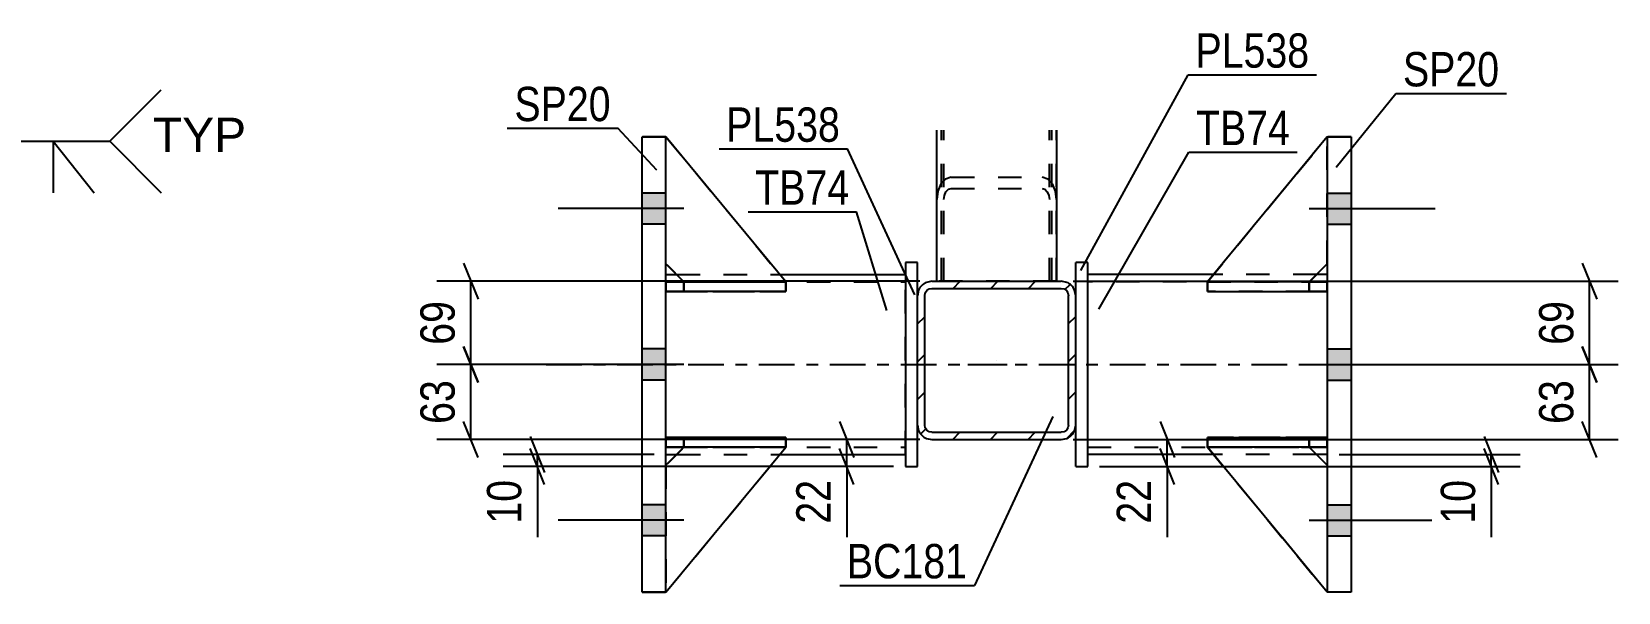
# Model space of a CAD drawing. Header units: millimetres. Extents: x 0 to 841, y 0 to 594.
# Drawn here: x 132.6 to 265, y 150.7 to 197.5 of the extents above; entities that cross this region are included whole.
import ezdxf

# ---------------------------------------------------------------- set-up
doc = ezdxf.new("R2010")
doc.units = ezdxf.units.MM
doc.linetypes.add('DXK_LINE_DOT2', pattern=[3.9198, 1.9599, -1.9599])
doc.linetypes.add('DXK_LINE_DOT3', pattern=[5.9187, 2.979, -0.9799, 0.9799, -0.9799])
doc.styles.add('Arial', font='ARIAL.TTF', dxfattribs={"height": 0.2})
doc.styles.add('Arial Narrow', font='ARIALN.TTF', dxfattribs={"height": 0.2})

# ---------------------------------------------------------------- blocks, each defined once
blk = doc.blocks.new('Part-318884811-1444 - 1248')
at = {"color": 7, "linetype": 'DXK_LINE_DOT2'}
for p, q in [((208.12, 176.64), (208.12, 189.25)), ((208.72, 176.64), (208.72, 189.25)), ((217.52, 176.64), (217.52, 189.25)), ((218.12, 176.64), (218.12, 189.25)), ((208.21, 184.17), (208.12, 183.46)), ((208.47, 184.77), (208.21, 184.17)), ((208.86, 185.17), (208.47, 184.77)), ((208.76, 183.81), (208.89, 184.11)), ((209.32, 185.32), (208.86, 185.17)), ((208.89, 184.11), (209.09, 184.32)), ((209.09, 184.32), (209.32, 184.39)), ((209.32, 185.32), (216.92, 185.32)), ((209.32, 184.39), (216.92, 184.39)), ((217.38, 185.17), (216.92, 185.32)), ((216.92, 184.39), (217.15, 184.32)), ((217.15, 184.32), (217.34, 184.11)), ((217.34, 184.11), (217.47, 183.81)), ((217.77, 184.77), (217.38, 185.17)), ((218.03, 184.17), (217.77, 184.77)), ((218.12, 183.46), (218.03, 184.17)), ((208.72, 183.46), (208.76, 183.81)), ((217.47, 183.81), (217.52, 183.46)), ((208.12, 176.64), (218.12, 176.64))]:
    blk.add_line(p, q, dxfattribs=at)
blk = doc.blocks.new('Part-318884811-1251 - 1248')
at = {"color": 7, "linetype": 'DXK_LINE_DOT2'}
for p, q in [((185.52, 163.6), (187.02, 163.6)), ((195.52, 163.6), (185.52, 163.6)), ((185.52, 163.6), (185.52, 163.6)), ((185.52, 163.6), (185.52, 162.8)), ((185.52, 163.6), (185.52, 162.8)), ((187.02, 163.6), (195.52, 163.6)), ((187.02, 163.6), (187.02, 162.8)), ((195.52, 163.6), (195.52, 162.8)), ((187.02, 162.8), (185.52, 162.8)), ((185.52, 162.8), (195.52, 162.8)), ((185.52, 162.8), (185.52, 162.8)), ((195.52, 162.8), (187.02, 162.8))]:
    blk.add_line(p, q, dxfattribs=at)
blk = doc.blocks.new('Part-318884811-1436 - 1248')
at = {"color": 2, "linetype": 'Continuous'}
for p, q in [((187.02, 162.79), (185.52, 161.29)), ((185.52, 150.7), (195.52, 162.79)), ((195.52, 162.79), (187.02, 162.79)), ((187.02, 162.79), (187.02, 162.79)), ((195.52, 162.79), (195.52, 162.79))]:
    blk.add_line(p, q, dxfattribs=at)
at = {"color": 7, "linetype": 'DXK_LINE_DOT2'}
for p, q in [((185.52, 161.29), (187.02, 162.79)), ((185.52, 150.7), (195.52, 162.79)), ((187.02, 162.79), (195.52, 162.79)), ((185.52, 161.29), (185.52, 150.7))]:
    blk.add_line(p, q, dxfattribs=at)
blk = doc.blocks.new('Part-318884811-1252 - 1248')
at = {"color": 7, "linetype": 'DXK_LINE_DOT2'}
for p, q in [((185.52, 178.09), (185.52, 188.7)), ((185.52, 188.7), (195.52, 176.59)), ((185.52, 188.7), (195.52, 176.59)), ((187.02, 176.59), (185.52, 178.09)), ((187.02, 176.59), (185.52, 178.09)), ((195.52, 176.59), (187.02, 176.59)), ((187.02, 176.59), (187.02, 176.59)), ((187.02, 176.59), (195.52, 176.59)), ((195.52, 176.59), (195.52, 176.59))]:
    blk.add_line(p, q, dxfattribs=at)
blk = doc.blocks.new('Part-318884811-1253 - 1248')
at = {"color": 2, "linetype": 'Continuous'}
for p, q in [((195.52, 176.59), (185.52, 188.7)), ((187.01, 176.6), (185.52, 178.09)), ((194.27, 176.59), (195.52, 176.59)), ((195.52, 176.59), (195.52, 176.59))]:
    blk.add_line(p, q, dxfattribs=at)
at = {"color": 7, "linetype": 'DXK_LINE_DOT2'}
for p, q in [((185.52, 178.09), (185.52, 188.7)), ((185.52, 188.7), (195.52, 176.59)), ((187.02, 176.59), (185.52, 178.09)), ((187.02, 176.59), (187.01, 176.6)), ((195.52, 176.59), (187.02, 176.59)), ((187.02, 176.59), (187.02, 176.59)), ((187.02, 176.59), (194.27, 176.59))]:
    blk.add_line(p, q, dxfattribs=at)
blk = doc.blocks.new('Part-318884811-1278 - 1248')
at = {"color": 2, "linetype": 'Continuous'}
for p, q in [((240.72, 188.7), (242.72, 188.7)), ((240.72, 188.7), (240.72, 188.7)), ((240.72, 188.7), (240.72, 150.7)), ((242.72, 188.7), (242.72, 188.7)), ((242.72, 188.7), (242.72, 150.7)), ((242.72, 150.7), (240.72, 150.7))]:
    blk.add_line(p, q, dxfattribs=at)
at = {"color": 7, "linetype": 'DXK_LINE_DOT2'}
for p, q in [((242.72, 188.7), (240.72, 188.7)), ((240.72, 188.7), (240.72, 188.7)), ((242.72, 188.7), (242.72, 188.7)), ((242.72, 150.7), (240.72, 150.7))]:
    blk.add_line(p, q, dxfattribs=at)
blk = doc.blocks.new('Part-318884811-1254 - 1248')
at = {"color": 7, "linetype": 'DXK_LINE_DOT2'}
for p, q in [((187.02, 162.79), (185.52, 161.29)), ((185.52, 150.7), (195.52, 162.79)), ((185.52, 161.29), (187.02, 162.79)), ((185.52, 150.7), (195.52, 162.79)), ((195.52, 162.79), (187.02, 162.79)), ((187.02, 162.79), (187.02, 162.79)), ((187.02, 162.79), (195.52, 162.79)), ((195.52, 162.79), (195.52, 162.79)), ((185.52, 161.29), (185.52, 150.7))]:
    blk.add_line(p, q, dxfattribs=at)
blk = doc.blocks.new('Part-318884811-1273 - 1248')
at = {"color": 2, "linetype": 'Continuous'}
for p, q in [((183.52, 188.7), (183.52, 188.7)), ((183.52, 188.7), (185.52, 188.7)), ((183.52, 150.7), (183.52, 188.7)), ((185.52, 188.7), (185.52, 188.7)), ((185.52, 150.7), (185.52, 188.7)), ((185.52, 150.7), (183.52, 150.7))]:
    blk.add_line(p, q, dxfattribs=at)
at = {"color": 7, "linetype": 'DXK_LINE_DOT2'}
for p, q in [((185.52, 188.7), (183.52, 188.7)), ((183.52, 188.7), (183.52, 188.7)), ((185.52, 188.7), (185.52, 188.7)), ((183.52, 150.7), (185.52, 150.7))]:
    blk.add_line(p, q, dxfattribs=at)
blk = doc.blocks.new('Part-318884811-1279 - 1248')
at = {"color": 2, "linetype": 'Continuous'}
for p, q in [((185.52, 175.8), (185.52, 176.6)), ((185.52, 176.6), (194.27, 176.6)), ((195.52, 176.6), (195.51, 176.6)), ((195.52, 175.8), (195.52, 176.6)), ((195.52, 175.8), (185.52, 175.8)), ((185.52, 175.8), (185.52, 175.8))]:
    blk.add_line(p, q, dxfattribs=at)
at = {"color": 7, "linetype": 'DXK_LINE_DOT2'}
for p, q in [((187.02, 176.6), (185.52, 176.6)), ((187.02, 175.8), (187.02, 176.6)), ((187.02, 176.6), (195.51, 176.6)), ((185.52, 175.8), (187.02, 175.8)), ((187.02, 175.8), (195.52, 175.8))]:
    blk.add_line(p, q, dxfattribs=at)
blk = doc.blocks.new('Part-318884811-1432 - 1248')
at = {"color": 7, "linetype": 'DXK_LINE_DOT2'}
for p, q in [((230.72, 162.8), (230.72, 163.6)), ((230.72, 163.6), (239.22, 163.6)), ((240.72, 163.6), (230.72, 163.6)), ((239.22, 162.8), (239.22, 163.6)), ((239.22, 163.6), (240.72, 163.6)), ((240.72, 162.8), (240.72, 163.6)), ((240.72, 162.8), (240.72, 163.6)), ((240.72, 163.6), (240.72, 163.6)), ((239.22, 162.8), (230.72, 162.8)), ((230.72, 162.8), (240.72, 162.8)), ((240.72, 162.8), (239.22, 162.8)), ((240.72, 162.8), (240.72, 162.8))]:
    blk.add_line(p, q, dxfattribs=at)
blk = doc.blocks.new('Part-318884811-1304 - 1248')
at = {"color": 2, "linetype": 'Continuous'}
for p, q in [((240.72, 188.7), (230.72, 176.59)), ((239.23, 176.6), (240.72, 178.09)), ((231.97, 176.59), (230.72, 176.59)), ((230.72, 176.59), (230.72, 176.59))]:
    blk.add_line(p, q, dxfattribs=at)
at = {"color": 7, "linetype": 'DXK_LINE_DOT2'}
for p, q in [((230.72, 176.59), (240.72, 188.7)), ((240.72, 178.09), (240.72, 188.7)), ((239.22, 176.59), (240.72, 178.09)), ((239.22, 176.59), (230.72, 176.59)), ((239.22, 176.59), (231.97, 176.59)), ((239.22, 176.59), (239.23, 176.6)), ((239.22, 176.59), (239.22, 176.59))]:
    blk.add_line(p, q, dxfattribs=at)
blk = doc.blocks.new('Part-318884811-1433 - 1248')
at = {"color": 7, "linetype": 'DXK_LINE_DOT2'}
for p, q in [((230.72, 175.8), (230.72, 176.6)), ((230.72, 176.6), (239.22, 176.6)), ((240.72, 176.6), (230.72, 176.6)), ((239.22, 175.8), (239.22, 176.6)), ((239.22, 176.6), (240.72, 176.6)), ((240.72, 175.8), (240.72, 176.6)), ((240.72, 175.8), (240.72, 176.6)), ((240.72, 176.6), (240.72, 176.6)), ((239.22, 175.8), (230.72, 175.8)), ((230.72, 175.8), (240.72, 175.8)), ((240.72, 175.8), (239.22, 175.8)), ((240.72, 175.8), (240.72, 175.8))]:
    blk.add_line(p, q, dxfattribs=at)
blk = doc.blocks.new('Part-318884811-1305 - 1248')
at = {"color": 7, "linetype": 'DXK_LINE_DOT2'}
for p, q in [((230.72, 162.79), (239.22, 162.79)), ((240.72, 150.7), (230.72, 162.79)), ((230.72, 162.79), (230.72, 162.79)), ((239.22, 162.79), (230.72, 162.79)), ((230.72, 162.79), (240.72, 150.7)), ((239.22, 162.79), (240.72, 161.29)), ((239.22, 162.79), (239.22, 162.79)), ((240.72, 161.29), (239.22, 162.79)), ((240.72, 161.29), (240.72, 150.7))]:
    blk.add_line(p, q, dxfattribs=at)
blk = doc.blocks.new('Part-318884811-1434 - 1248')
at = {"color": 2, "linetype": 'Continuous'}
for p, q in [((230.72, 163.6), (240.72, 163.6)), ((230.72, 163.6), (230.72, 162.8)), ((240.72, 163.6), (240.72, 163.6)), ((240.72, 162.8), (240.72, 163.6)), ((240.72, 162.8), (230.72, 162.8))]:
    blk.add_line(p, q, dxfattribs=at)
at = {"color": 7, "linetype": 'DXK_LINE_DOT2'}
for p, q in [((239.22, 163.6), (230.72, 163.6)), ((240.72, 163.6), (239.22, 163.6)), ((239.22, 163.6), (239.22, 162.8)), ((240.72, 163.6), (240.72, 163.6)), ((230.72, 162.8), (239.22, 162.8)), ((239.22, 162.8), (240.72, 162.8))]:
    blk.add_line(p, q, dxfattribs=at)
blk = doc.blocks.new('Part-318884811-1306 - 1248')
at = {"color": 2, "linetype": 'Continuous'}
for p, q in [((230.72, 162.79), (230.72, 162.79)), ((239.22, 162.79), (230.72, 162.79)), ((240.72, 150.7), (230.72, 162.79)), ((239.22, 162.79), (239.22, 162.79)), ((239.22, 162.79), (240.72, 161.29))]:
    blk.add_line(p, q, dxfattribs=at)
at = {"color": 7, "linetype": 'DXK_LINE_DOT2'}
for p, q in [((230.72, 162.79), (239.22, 162.79)), ((240.72, 150.7), (230.72, 162.79)), ((239.22, 162.79), (240.72, 161.29)), ((240.72, 161.29), (240.72, 150.7))]:
    blk.add_line(p, q, dxfattribs=at)
blk = doc.blocks.new('Part-318884811-1445 - 1248')
at = {"color": 2, "linetype": 'Continuous'}
for p, q in [((208.12, 176.64), (208.12, 189.25)), ((218.12, 189.25), (218.12, 176.64))]:
    blk.add_line(p, q, dxfattribs=at)
at = {"color": 7, "linetype": 'DXK_LINE_DOT2'}
for p, q in [((208.52, 176.64), (208.52, 189.25)), ((217.72, 176.64), (217.72, 189.25)), ((218.12, 176.64), (208.12, 176.64)), ((208.12, 176.64), (208.12, 176.64)), ((208.12, 176.64), (218.12, 176.64)), ((218.12, 176.64), (218.12, 176.64))]:
    blk.add_line(p, q, dxfattribs=at)
blk = doc.blocks.new('Part-318884811-1321 - 1248')
at = {"color": 2, "linetype": 'Continuous'}
for p, q in [((185.52, 177.2), (186.41, 177.2)), ((195.02, 177.2), (205.52, 177.2)), ((185.52, 162.2), (186.43, 162.2)), ((195.03, 162.2), (205.52, 162.2))]:
    blk.add_line(p, q, dxfattribs=at)
at = {"color": 7, "linetype": 'DXK_LINE_DOT2'}
for p, q in [((185.52, 162.2), (185.52, 177.2)), ((185.52, 176.6), (205.52, 176.6)), ((186.41, 177.2), (195.02, 177.2)), ((205.52, 162.2), (205.52, 177.2)), ((185.52, 162.8), (205.52, 162.8)), ((186.43, 162.2), (195.03, 162.2))]:
    blk.add_line(p, q, dxfattribs=at)
at = {"color": 7, "linetype": 'DXK_LINE_DOT3'}
blk.add_line((175.52, 169.7), (215.52, 169.7), dxfattribs=at)
blk = doc.blocks.new('Part-318884811-1336 - 1248')
at = {"color": 2, "linetype": 'Continuous'}
for p, q in [((206.52, 178.2), (205.52, 178.2)), ((205.52, 178.2), (205.52, 161.2)), ((206.52, 175.44), (206.52, 178.2)), ((206.52, 161.2), (206.52, 164.64)), ((205.52, 161.2), (206.52, 161.2))]:
    blk.add_line(p, q, dxfattribs=at)
at = {"color": 7, "linetype": 'DXK_LINE_DOT2'}
blk.add_line((206.52, 164.64), (206.52, 175.44), dxfattribs=at)
blk = doc.blocks.new('Part-318884811-1341 - 1248')
at = {"color": 2, "linetype": 'Continuous'}
for p, q in [((220.72, 178.2), (219.72, 178.2)), ((219.72, 175.44), (219.72, 178.2)), ((220.72, 161.2), (220.72, 178.2)), ((219.72, 161.2), (219.72, 164.64)), ((219.72, 161.2), (220.72, 161.2))]:
    blk.add_line(p, q, dxfattribs=at)
at = {"color": 7, "linetype": 'DXK_LINE_DOT2'}
blk.add_line((219.72, 164.64), (219.72, 175.44), dxfattribs=at)
blk = doc.blocks.new('Bolt-318884811-1414 - 1248')
at = {"linetype": 'Continuous'}
for points in [[(242.72, 181.4), (242.72, 184), (240.72, 184), (240.72, 181.4)], [(242.72, 181.4), (242.72, 184), (240.72, 184), (240.72, 181.4)], [(242.72, 181.4), (242.72, 184), (240.72, 184), (240.72, 181.4)], [(242.72, 168.4), (242.72, 171), (240.72, 171), (240.72, 168.4)], [(242.72, 168.4), (242.72, 171), (240.72, 171), (240.72, 168.4)], [(242.72, 155.4), (242.72, 158), (240.72, 158), (240.72, 155.4)], [(242.72, 155.4), (242.72, 158), (240.72, 158), (240.72, 155.4)], [(242.72, 155.4), (242.72, 158), (240.72, 158), (240.72, 155.4)]]:
    blk.add_hatch(color=1, dxfattribs=at).paths.add_polyline_path(points)
at = {"color": 1, "linetype": 'Continuous'}
for p, q in [((240.72, 184), (242.72, 184)), ((240.72, 184), (242.72, 184)), ((240.72, 184), (242.72, 184)), ((239.22, 182.7), (249.72, 182.7)), ((239.22, 182.7), (249.72, 182.7)), ((239.22, 182.7), (249.72, 182.7)), ((240.72, 181.4), (242.72, 181.4)), ((240.72, 181.4), (242.72, 181.4)), ((240.72, 181.4), (242.72, 181.4)), ((240.72, 171), (242.72, 171)), ((240.72, 171), (242.72, 171)), ((239.22, 169.7), (249.72, 169.7)), ((239.22, 169.7), (249.72, 169.7)), ((240.72, 168.4), (242.72, 168.4)), ((240.72, 168.4), (242.72, 168.4)), ((240.72, 158), (242.72, 158)), ((240.72, 158), (242.72, 158)), ((240.72, 158), (242.72, 158)), ((239.22, 156.7), (249.72, 156.7)), ((239.22, 156.7), (249.72, 156.7)), ((239.22, 156.7), (249.72, 156.7)), ((240.72, 155.4), (242.72, 155.4)), ((240.72, 155.4), (242.72, 155.4)), ((240.72, 155.4), (242.72, 155.4))]:
    blk.add_line(p, q, dxfattribs=at)
blk = doc.blocks.new('Bolt-318884811-1415 - 1248')
at = {"linetype": 'Continuous'}
for points in [[(185.52, 181.4), (185.52, 184), (183.52, 184), (183.52, 181.4)], [(185.52, 181.4), (185.52, 184), (183.52, 184), (183.52, 181.4)], [(185.52, 181.4), (185.52, 184), (183.52, 184), (183.52, 181.4)], [(185.52, 168.4), (185.52, 171), (183.52, 171), (183.52, 168.4)], [(185.52, 168.4), (185.52, 171), (183.52, 171), (183.52, 168.4)], [(185.52, 155.4), (185.52, 158), (183.52, 158), (183.52, 155.4)], [(185.52, 155.4), (185.52, 158), (183.52, 158), (183.52, 155.4)], [(185.52, 155.4), (185.52, 158), (183.52, 158), (183.52, 155.4)]]:
    blk.add_hatch(color=1, dxfattribs=at).paths.add_polyline_path(points)
at = {"color": 1, "linetype": 'Continuous'}
for p, q in [((185.52, 184), (183.52, 184)), ((185.52, 184), (183.52, 184)), ((185.52, 184), (183.52, 184)), ((187.02, 182.7), (176.52, 182.7)), ((187.02, 182.7), (176.52, 182.7)), ((187.02, 182.7), (176.52, 182.7)), ((185.52, 181.4), (183.52, 181.4)), ((185.52, 181.4), (183.52, 181.4)), ((185.52, 181.4), (183.52, 181.4)), ((185.52, 171), (183.52, 171)), ((185.52, 171), (183.52, 171)), ((187.02, 169.7), (176.52, 169.7)), ((187.02, 169.7), (176.52, 169.7)), ((185.52, 168.4), (183.52, 168.4)), ((185.52, 168.4), (183.52, 168.4)), ((185.52, 158), (183.52, 158)), ((185.52, 158), (183.52, 158)), ((185.52, 158), (183.52, 158)), ((187.02, 156.7), (176.52, 156.7)), ((187.02, 156.7), (176.52, 156.7)), ((187.02, 156.7), (176.52, 156.7)), ((185.52, 155.4), (183.52, 155.4)), ((185.52, 155.4), (183.52, 155.4)), ((185.52, 155.4), (183.52, 155.4))]:
    blk.add_line(p, q, dxfattribs=at)
blk = doc.blocks.new('Part-318884811-1429 - 1248')
at = {"color": 7, "linetype": 'DXK_LINE_DOT2'}
for p, q in [((185.52, 176.6), (187.02, 176.6)), ((195.52, 176.6), (185.52, 176.6)), ((185.52, 176.6), (185.52, 176.6)), ((185.52, 176.6), (185.52, 175.8)), ((185.52, 176.6), (185.52, 175.8)), ((187.02, 176.6), (195.52, 176.6)), ((187.02, 176.6), (187.02, 175.8)), ((195.52, 176.6), (195.52, 175.8)), ((187.02, 175.8), (185.52, 175.8)), ((185.52, 175.8), (195.52, 175.8)), ((185.52, 175.8), (185.52, 175.8)), ((195.52, 175.8), (187.02, 175.8))]:
    blk.add_line(p, q, dxfattribs=at)
blk = doc.blocks.new('Part-318884811-1430 - 1248')
at = {"color": 2, "linetype": 'Continuous'}
for p, q in [((185.52, 162.8), (185.52, 163.6)), ((195.52, 163.6), (185.52, 163.6)), ((195.52, 162.8), (195.52, 163.6)), ((195.52, 162.8), (185.52, 162.8)), ((185.52, 162.8), (185.52, 162.8))]:
    blk.add_line(p, q, dxfattribs=at)
at = {"color": 7, "linetype": 'DXK_LINE_DOT2'}
for p, q in [((187.02, 163.6), (185.52, 163.6)), ((187.02, 162.8), (187.02, 163.6)), ((195.52, 163.6), (187.02, 163.6)), ((185.52, 162.8), (187.02, 162.8)), ((187.02, 162.8), (195.52, 162.8))]:
    blk.add_line(p, q, dxfattribs=at)
blk = doc.blocks.new('Part-318884811-1431 - 1248')
at = {"color": 7, "linetype": 'DXK_LINE_DOT2'}
for p, q in [((240.72, 188.7), (230.72, 176.59)), ((230.72, 176.59), (240.72, 188.7)), ((240.72, 178.09), (240.72, 188.7)), ((239.22, 176.59), (240.72, 178.09)), ((239.22, 176.59), (240.72, 178.09)), ((230.72, 176.59), (239.22, 176.59)), ((230.72, 176.59), (230.72, 176.59)), ((239.22, 176.59), (230.72, 176.59)), ((239.22, 176.59), (239.22, 176.59))]:
    blk.add_line(p, q, dxfattribs=at)
blk = doc.blocks.new('Part-318884811-1435 - 1248')
at = {"color": 2, "linetype": 'Continuous'}
for p, q in [((230.73, 176.6), (230.72, 176.6)), ((230.72, 176.6), (230.72, 175.8)), ((240.72, 176.6), (231.97, 176.6)), ((240.72, 176.6), (240.72, 176.6)), ((240.72, 176.6), (240.72, 175.8)), ((230.72, 175.8), (240.72, 175.8))]:
    blk.add_line(p, q, dxfattribs=at)
at = {"color": 7, "linetype": 'DXK_LINE_DOT2'}
for p, q in [((231.97, 176.6), (230.73, 176.6)), ((239.22, 176.6), (230.73, 176.6)), ((239.22, 176.6), (240.72, 176.6)), ((239.22, 176.6), (239.22, 175.8)), ((240.72, 176.6), (240.72, 176.6)), ((230.72, 175.8), (239.22, 175.8)), ((239.22, 175.8), (240.72, 175.8))]:
    blk.add_line(p, q, dxfattribs=at)
blk = doc.blocks.new('Part-318884811-1466 - 1248')
at = {"linetype": 'Continuous'}
h = blk.add_hatch(dxfattribs=at)
h.set_pattern_fill('', scale=0.7, style=0, pattern_type=0)
h.set_pattern_definition([(45, (218.9782, 163.5334), (-1.57154, 1.57154), [])])
h.paths.add_polyline_path([(218.52, 163.44), (218.98, 163.53), (219.37, 163.79), (219.63, 164.18), (219.72, 164.64), (219.72, 175.44), (219.63, 175.9), (219.37, 176.29), (218.98, 176.55), (218.52, 176.64), (207.72, 176.64), (207.26, 176.55), (206.87, 176.29), (206.61, 175.9), (206.52, 175.44), (206.52, 164.64), (206.61, 164.18), (206.87, 163.79), (207.26, 163.53), (207.72, 163.44)])
h.paths.add_polyline_path([(207.72, 164.04), (207.49, 164.09), (207.29, 164.22), (207.16, 164.41), (207.12, 164.64), (207.12, 175.44), (207.16, 175.67), (207.29, 175.87), (207.49, 176), (207.72, 176.04), (218.52, 176.04), (218.75, 176), (218.94, 175.87), (219.07, 175.67), (219.12, 175.44), (219.12, 164.64), (219.07, 164.41), (218.94, 164.22), (218.75, 164.09), (218.52, 164.04)])
at = {"color": 2, "linetype": 'Continuous'}
for p, q in [((207.72, 176.64), (207.26, 176.55)), ((207.72, 176.64), (207.72, 176.64)), ((207.72, 176.64), (218.52, 176.64)), ((218.52, 176.64), (218.52, 176.64)), ((218.98, 176.55), (218.52, 176.64)), ((206.61, 175.9), (206.52, 175.44)), ((206.52, 175.44), (206.52, 175.44)), ((206.52, 164.64), (206.52, 175.44)), ((207.12, 175.44), (207.16, 175.67)), ((207.12, 175.44), (207.12, 175.44)), ((207.12, 164.64), (207.12, 175.44)), ((207.16, 175.67), (207.29, 175.87)), ((207.29, 175.87), (207.49, 176)), ((207.49, 176), (207.72, 176.04)), ((207.72, 176.04), (207.72, 176.04)), ((207.72, 176.04), (218.52, 176.04)), ((218.52, 176.04), (218.52, 176.04)), ((218.52, 176.04), (218.75, 176)), ((218.75, 176), (218.94, 175.87)), ((218.94, 175.87), (219.07, 175.67)), ((219.07, 175.67), (219.12, 175.44)), ((219.12, 175.44), (219.12, 175.44)), ((219.12, 164.64), (219.12, 175.44)), ((219.72, 175.44), (219.63, 175.9)), ((219.72, 175.44), (219.72, 175.44)), ((219.72, 164.64), (219.72, 175.44)), ((206.52, 164.64), (206.52, 164.64)), ((206.52, 164.64), (206.61, 164.18)), ((207.12, 164.64), (207.12, 164.64)), ((207.16, 164.41), (207.12, 164.64)), ((207.29, 164.22), (207.16, 164.41)), ((219.07, 164.41), (218.94, 164.22)), ((219.12, 164.64), (219.07, 164.41)), ((219.12, 164.64), (219.12, 164.64)), ((219.63, 164.18), (219.72, 164.64)), ((219.72, 164.64), (219.72, 164.64)), ((207.26, 163.53), (207.72, 163.44)), ((207.49, 164.09), (207.29, 164.22)), ((207.72, 164.04), (207.49, 164.09)), ((207.72, 164.04), (207.72, 164.04)), ((207.72, 164.04), (218.52, 164.04)), ((207.72, 163.44), (207.72, 163.44)), ((207.72, 163.44), (218.52, 163.44)), ((218.75, 164.09), (218.52, 164.04)), ((218.52, 164.04), (218.52, 164.04)), ((218.52, 163.44), (218.98, 163.53)), ((218.52, 163.44), (218.52, 163.44)), ((218.94, 164.22), (218.75, 164.09))]:
    blk.add_line(p, q, dxfattribs=at)
at = {"color": 7, "linetype": 'DXK_LINE_DOT3'}
blk.add_line((213.12, 170.04), (213.12, 170.04), dxfattribs=at)
at = {"color": 2, "linetype": 'Continuous'}
for centre, start, end in [((207.72, 175.44), 112.5, 157.5), ((218.52, 175.44), 22.5, 67.5), ((207.72, 164.64), 202.5, 247.5), ((218.52, 164.64), 292.5, 337.5)]:
    blk.add_arc(centre, 1.2, start, end, dxfattribs=at)
blk = doc.blocks.new('Part-318884811-1475 - 1248')
at = {"color": 2, "linetype": 'Continuous'}
for p, q in [((231.22, 177.2), (220.72, 177.2)), ((240.72, 177.2), (239.83, 177.2)), ((231.21, 162.2), (220.72, 162.2)), ((240.72, 162.2), (239.81, 162.2))]:
    blk.add_line(p, q, dxfattribs=at)
at = {"color": 7, "linetype": 'DXK_LINE_DOT2'}
for p, q in [((220.72, 162.2), (220.72, 177.2)), ((240.72, 176.6), (220.72, 176.6)), ((239.83, 177.2), (231.22, 177.2)), ((240.72, 177.2), (240.72, 162.2)), ((220.72, 162.8), (240.72, 162.8)), ((239.81, 162.2), (231.21, 162.2))]:
    blk.add_line(p, q, dxfattribs=at)
at = {"color": 7, "linetype": 'DXK_LINE_DOT3'}
blk.add_line((210.72, 169.7), (250.72, 169.7), dxfattribs=at)
blk = doc.blocks.new('StraightDimension-318884811-1477 - 1248')
at = {"color": 7, "linetype": 'Continuous'}
for p, q in [((174.19, 163.7), (175.39, 160.7)), ((184.52, 162.2), (171.94, 162.2)), ((175.39, 159.7), (174.19, 162.7)), ((174.79, 161.2), (174.79, 162.2)), ((204.52, 161.2), (171.94, 161.2)), ((174.79, 161.2), (174.79, 155.29)), ((174.79, 161.2), (174.79, 155.29))]:
    blk.add_line(p, q, dxfattribs=at)
at = {"color": 0}
blk.add_wipeout([(174.04, 160.67), (169.84, 160.67), (169.84, 155.82), (174.04, 155.82)], dxfattribs=at)
at = {"color": 3, "style": 'Arial Narrow'}
blk.add_text('10', height=2.863, rotation=90.0002, dxfattribs=at).set_placement((173.44, 156.42))
blk = doc.blocks.new('StraightDimension-318884811-1560 - 1248')
at = {"color": 7, "linetype": 'Continuous'}
for p, q in [((168.63, 171.2), (169.83, 168.2)), ((177.56, 169.7), (166.38, 169.7)), ((169.23, 163.44), (169.23, 169.7)), ((169.83, 161.94), (168.63, 164.94)), ((206.72, 163.44), (166.38, 163.44))]:
    blk.add_line(p, q, dxfattribs=at)
at = {"color": 0}
blk.add_wipeout([(168.48, 169), (164.28, 169), (164.28, 164.14), (168.48, 164.14)], dxfattribs=at)
at = {"color": 3, "style": 'Arial Narrow'}
blk.add_text('63', height=2.863, rotation=90.0002, dxfattribs=at).set_placement((167.88, 164.74))
blk = doc.blocks.new('StraightDimension-318884811-1493 - 1248')
at = {"color": 7, "linetype": 'Continuous'}
for p, q in [((253.81, 163.7), (255.01, 160.7)), ((241.72, 162.2), (256.81, 162.2)), ((255.01, 159.7), (253.81, 162.7)), ((254.41, 161.2), (254.41, 162.2)), ((221.72, 161.2), (256.81, 161.2)), ((254.41, 161.2), (254.41, 155.29)), ((254.41, 161.2), (254.41, 155.29))]:
    blk.add_line(p, q, dxfattribs=at)
at = {"color": 0}
blk.add_wipeout([(253.66, 160.67), (249.46, 160.67), (249.46, 155.82), (253.66, 155.82)], dxfattribs=at)
at = {"color": 3, "style": 'Arial Narrow'}
blk.add_text('10', height=2.863, rotation=90.0002, dxfattribs=at).set_placement((253.06, 156.42))
blk = doc.blocks.new('StraightDimension-318884811-1505 - 1248')
at = {"color": 7, "linetype": 'Continuous'}
for p, q in [((226.76, 164.94), (227.96, 161.94)), ((219.52, 163.44), (229.76, 163.44)), ((227.36, 161.2), (227.36, 163.44)), ((227.96, 159.7), (226.76, 162.7)), ((221.72, 161.2), (229.76, 161.2)), ((227.36, 161.2), (227.36, 155.29)), ((227.36, 161.2), (227.36, 155.29))]:
    blk.add_line(p, q, dxfattribs=at)
at = {"color": 0}
blk.add_wipeout([(226.61, 160.67), (222.41, 160.67), (222.41, 155.82), (226.61, 155.82)], dxfattribs=at)
at = {"color": 3, "style": 'Arial Narrow'}
blk.add_text('22', height=2.863, rotation=90.0002, dxfattribs=at).set_placement((226.01, 156.42))
blk = doc.blocks.new('StraightDimension-318884811-1516 - 1248')
at = {"color": 7, "linetype": 'Continuous'}
for p, q in [((200.01, 164.94), (201.21, 161.94)), ((206.72, 163.44), (197.76, 163.44)), ((200.61, 161.2), (200.61, 163.44)), ((201.21, 159.7), (200.01, 162.7)), ((204.52, 161.2), (197.76, 161.2)), ((200.61, 161.2), (200.61, 155.29)), ((200.61, 161.2), (200.61, 155.29))]:
    blk.add_line(p, q, dxfattribs=at)
at = {"color": 0}
blk.add_wipeout([(199.86, 160.67), (195.66, 160.67), (195.66, 155.82), (199.86, 155.82)], dxfattribs=at)
at = {"color": 3, "style": 'Arial Narrow'}
blk.add_text('22', height=2.863, rotation=90.0002, dxfattribs=at).set_placement((199.26, 156.42))
blk = doc.blocks.new('StraightDimension-318884811-1527 - 1248')
at = {"color": 7, "linetype": 'Continuous'}
for p, q in [((262.01, 178.14), (263.21, 175.14)), ((219.52, 176.64), (265.01, 176.64)), ((262.61, 169.7), (262.61, 176.64)), ((263.21, 168.2), (262.01, 171.2)), ((249.2, 169.7), (265.01, 169.7))]:
    blk.add_line(p, q, dxfattribs=at)
at = {"color": 0}
blk.add_wipeout([(261.86, 175.6), (257.66, 175.6), (257.66, 170.74), (261.86, 170.74)], dxfattribs=at)
at = {"color": 3, "style": 'Arial Narrow'}
blk.add_text('69', height=2.863, rotation=90.0002, dxfattribs=at).set_placement((261.26, 171.34))
blk = doc.blocks.new('StraightDimension-318884811-1539 - 1248')
at = {"color": 7, "linetype": 'Continuous'}
for p, q in [((262.01, 171.2), (263.21, 168.2)), ((249.2, 169.7), (265.01, 169.7)), ((262.61, 163.44), (262.61, 169.7)), ((263.21, 161.94), (262.01, 164.94)), ((219.52, 163.44), (265.01, 163.44))]:
    blk.add_line(p, q, dxfattribs=at)
at = {"color": 0}
blk.add_wipeout([(261.86, 169), (257.66, 169), (257.66, 164.14), (261.86, 164.14)], dxfattribs=at)
at = {"color": 3, "style": 'Arial Narrow'}
blk.add_text('63', height=2.863, rotation=90.0002, dxfattribs=at).set_placement((261.26, 164.74))
blk = doc.blocks.new('StraightDimension-318884811-1549 - 1248')
at = {"color": 7, "linetype": 'Continuous'}
for p, q in [((168.63, 178.14), (169.83, 175.14)), ((206.72, 176.64), (166.38, 176.64)), ((169.23, 169.7), (169.23, 176.64)), ((169.83, 168.2), (168.63, 171.2)), ((177.56, 169.7), (166.38, 169.7))]:
    blk.add_line(p, q, dxfattribs=at)
at = {"color": 0}
blk.add_wipeout([(168.48, 175.6), (164.28, 175.6), (164.28, 170.74), (168.48, 170.74)], dxfattribs=at)
at = {"color": 3, "style": 'Arial Narrow'}
blk.add_text('69', height=2.863, rotation=90.0002, dxfattribs=at).set_placement((167.88, 171.34))
blk = doc.blocks.new('WeldMark-318884811-1829 - 1571')
at = {"linetype": 'Continuous'}
blk.add_hatch(color=30, dxfattribs=at).paths.add_polyline_path([(119.02, 177.02), (116.31, 175.53), (118, 178.12)])
at = {"color": 30, "linetype": 'Continuous'}
for p, q in [((116.31, 175.53), (130.09, 188.32)), ((130.09, 188.32), (139.09, 188.32))]:
    blk.add_line(p, q, dxfattribs=at)
at = {"color": 3, "linetype": 'Continuous'}
for q in [(137.8, 184.03), (134.37, 184.03)]:
    blk.add_line((134.37, 188.32), q, dxfattribs=at)
for start, end in [(90, 270), (270, 90)]:
    blk.add_arc((130.09, 188.32), 1.5, start, end, dxfattribs=at)
at = {"color": 0, "linetype": 'Continuous'}
blk.add_wipeout([(150.46, 187.42), (150.46, 190.42), (142.69, 190.42), (142.69, 187.42)], dxfattribs=at)
blk.add_wipeout([(150.46, 187.42), (150.46, 190.42), (142.69, 190.42), (142.69, 187.42)], dxfattribs=at)
at = {"color": 3, "linetype": 'Continuous'}
for q in [(143.37, 192.61), (143.37, 184.03)]:
    blk.add_line((139.09, 188.32), q, dxfattribs=at)
at = {"color": 3, "linetype": 'Continuous', "style": 'Arial'}
blk.add_text('TYP', height=2.865, dxfattribs=at).set_placement((142.69, 187.42))
blk = doc.blocks.new('Mark-318884811-1268 - 1248')
at = {"color": 0}
blk.add_wipeout([(180.91, 190), (180.91, 193), (172.87, 193), (172.87, 190)], dxfattribs=at)
blk.add_wipeout([(180.91, 190), (180.91, 193), (172.87, 193), (172.87, 190)], dxfattribs=at)
at = {"color": 30, "linetype": 'Continuous'}
for p in [(172.27, 189.4), (184.76, 185.92)]:
    blk.add_line(p, (181.51, 189.4), dxfattribs=at)
at = {"color": 3, "style": 'Arial Narrow'}
blk.add_text('SP20', height=2.863, dxfattribs=at).set_placement((172.87, 190))
blk = doc.blocks.new('Mark-318884811-1274 - 1248')
at = {"color": 0}
blk.add_wipeout([(255.08, 192.9), (255.08, 195.9), (247.04, 195.9), (247.04, 192.9)], dxfattribs=at)
blk.add_wipeout([(255.08, 192.9), (255.08, 195.9), (247.04, 195.9), (247.04, 192.9)], dxfattribs=at)
at = {"color": 30, "linetype": 'Continuous'}
for p, q in [((241.45, 186.17), (246.44, 192.3)), ((246.44, 192.3), (255.68, 192.3))]:
    blk.add_line(p, q, dxfattribs=at)
at = {"color": 3, "style": 'Arial Narrow'}
blk.add_text('SP20', height=2.863, dxfattribs=at).set_placement((247.04, 192.9))
blk = doc.blocks.new('Mark-318884811-1317 - 1248')
at = {"color": 0}
blk.add_wipeout([(200.82, 183.03), (200.82, 186.03), (192.97, 186.03), (192.97, 183.03)], dxfattribs=at)
blk.add_wipeout([(200.82, 183.03), (200.82, 186.03), (192.97, 186.03), (192.97, 183.03)], dxfattribs=at)
at = {"color": 30, "linetype": 'Continuous'}
for p in [(192.37, 182.43), (203.96, 174.2)]:
    blk.add_line(p, (201.42, 182.43), dxfattribs=at)
at = {"color": 3, "style": 'Arial Narrow'}
blk.add_text('TB74', height=2.863, dxfattribs=at).set_placement((192.97, 183.03))
blk = doc.blocks.new('Mark-318884811-1332 - 1248')
at = {"color": 0}
blk.add_wipeout([(200.06, 188.28), (200.06, 191.28), (190.55, 191.28), (190.55, 188.28)], dxfattribs=at)
blk.add_wipeout([(200.06, 188.28), (200.06, 191.28), (190.55, 191.28), (190.55, 188.28)], dxfattribs=at)
at = {"color": 30, "linetype": 'Continuous'}
for p in [(189.95, 187.68), (206.3, 175.52)]:
    blk.add_line(p, (200.66, 187.68), dxfattribs=at)
at = {"color": 3, "style": 'Arial Narrow'}
blk.add_text('PL538', height=2.863, dxfattribs=at).set_placement((190.55, 188.28))
blk = doc.blocks.new('Mark-318884811-1337 - 1248')
at = {"color": 0}
blk.add_wipeout([(239.22, 194.46), (239.22, 197.46), (229.72, 197.46), (229.72, 194.46)], dxfattribs=at)
blk.add_wipeout([(239.22, 194.46), (239.22, 197.46), (229.72, 197.46), (229.72, 194.46)], dxfattribs=at)
at = {"color": 30, "linetype": 'Continuous'}
for p, q in [((220.15, 177.54), (229.12, 193.86)), ((229.12, 193.86), (239.82, 193.86))]:
    blk.add_line(p, q, dxfattribs=at)
at = {"color": 3, "style": 'Arial Narrow'}
blk.add_text('PL538', height=2.863, dxfattribs=at).set_placement((229.72, 194.46))
blk = doc.blocks.new('Mark-318884811-1462 - 1248')
at = {"color": 0}
blk.add_wipeout([(210.67, 151.86), (210.67, 154.86), (200.62, 154.86), (200.62, 151.86)], dxfattribs=at)
blk.add_wipeout([(210.67, 151.86), (210.67, 154.86), (200.62, 154.86), (200.62, 151.86)], dxfattribs=at)
at = {"color": 30, "linetype": 'Continuous'}
for p in [(217.82, 165.36), (200.02, 151.26)]:
    blk.add_line(p, (211.27, 151.26), dxfattribs=at)
at = {"color": 3, "style": 'Arial Narrow'}
blk.add_text('BC181', height=2.863, dxfattribs=at).set_placement((200.62, 151.86))
blk = doc.blocks.new('Mark-318884811-1471 - 1248')
at = {"color": 0}
blk.add_wipeout([(237.62, 188), (237.62, 191), (229.76, 191), (229.76, 188)], dxfattribs=at)
blk.add_wipeout([(237.62, 188), (237.62, 191), (229.76, 191), (229.76, 188)], dxfattribs=at)
at = {"color": 30, "linetype": 'Continuous'}
for p, q in [((221.66, 174.32), (229.16, 187.4)), ((229.16, 187.4), (238.22, 187.4))]:
    blk.add_line(p, q, dxfattribs=at)
at = {"color": 3, "style": 'Arial Narrow'}
blk.add_text('TB74', height=2.863, dxfattribs=at).set_placement((229.76, 188))

msp = doc.modelspace()

# ---------------------------------------------------------------- block references
for name in ['WeldMark-318884811-1829 - 1571', 'Part-318884811-1273 - 1248', 'Part-318884811-1252 - 1248', 'Part-318884811-1253 - 1248', 'Part-318884811-1444 - 1248', 'Part-318884811-1445 - 1248', 'Part-318884811-1304 - 1248', 'Part-318884811-1431 - 1248', 'Part-318884811-1278 - 1248', 'Bolt-318884811-1415 - 1248', 'Bolt-318884811-1414 - 1248', 'Part-318884811-1336 - 1248', 'Part-318884811-1341 - 1248', 'Part-318884811-1321 - 1248', 'Part-318884811-1279 - 1248', 'Part-318884811-1429 - 1248', 'Part-318884811-1466 - 1248', 'Part-318884811-1475 - 1248', 'Part-318884811-1433 - 1248', 'Part-318884811-1435 - 1248', 'Part-318884811-1251 - 1248', 'Part-318884811-1430 - 1248', 'Part-318884811-1432 - 1248', 'Part-318884811-1434 - 1248', 'Part-318884811-1436 - 1248', 'Part-318884811-1254 - 1248', 'Part-318884811-1305 - 1248', 'Part-318884811-1306 - 1248']:
    msp.add_blockref(name, (0, 0))

# ---------------------------------------------------------------- next in the draw order: block references
for name in ['Mark-318884811-1274 - 1248', 'Mark-318884811-1268 - 1248', 'StraightDimension-318884811-1527 - 1248', 'StraightDimension-318884811-1477 - 1248', 'StraightDimension-318884811-1493 - 1248']:
    msp.add_blockref(name, (0, 0))

# ---------------------------------------------------------------- next in the draw order: block references
for name in ['Mark-318884811-1337 - 1248', 'StraightDimension-318884811-1560 - 1248', 'StraightDimension-318884811-1505 - 1248']:
    msp.add_blockref(name, (0, 0))

# ---------------------------------------------------------------- next in the draw order: block references
for name in ['Mark-318884811-1471 - 1248', 'StraightDimension-318884811-1549 - 1248', 'StraightDimension-318884811-1539 - 1248', 'StraightDimension-318884811-1516 - 1248']:
    msp.add_blockref(name, (0, 0))

# ---------------------------------------------------------------- next in the draw order: block references
for name in ['Mark-318884811-1317 - 1248', 'Mark-318884811-1462 - 1248']:
    msp.add_blockref(name, (0, 0))

# ---------------------------------------------------------------- next in the draw order: block references
msp.add_blockref('Mark-318884811-1332 - 1248', (0, 0))

doc.saveas('drawing.dxf')
